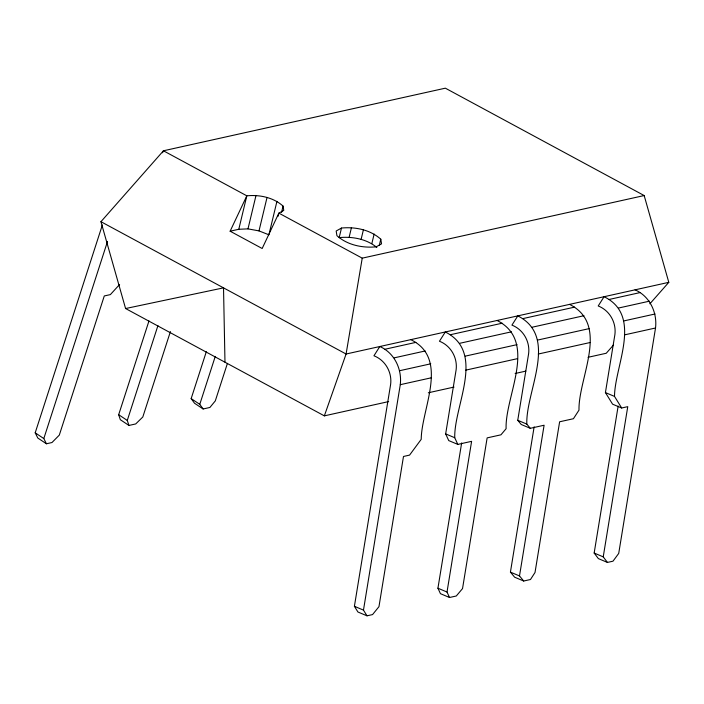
<?xml version="1.0" encoding="UTF-8"?>
<svg xmlns="http://www.w3.org/2000/svg" width="704" height="704" viewBox="0 0 704 704"><rect width="100%" height="100%" fill="white"/><g stroke="black" fill="none" stroke-linecap="round" stroke-linejoin="round"><path stroke-width="1.06" d="M367.004 615.824L357.931 612.005L354.402 606.294L390.614 384.49C392.207 372.346 385.396 360.272 373.947 355.775L379.817 346.526C394.478 352.915 402.134 369.142 400.277 384.683L363.475 610.113L367.004 615.824L372.557 614.583L378.963 606.672L403.489 456.465L409.57 455.11L421.212 439.331C421.45 408.54 449.715 358.635 410.802 339.645M457.802 444.4L448.73 440.581L445.658 433.902L456.104 369.943C457.706 357.799 450.894 345.726 439.446 341.229L445.315 331.98C485.98 352.422 453.939 405.398 454.74 437.721L457.802 444.4L471.61 441.338L447.014 592.029L449.522 597.494L456.298 595.989L462.537 588.579L487.142 437.888L500.949 434.817L506.106 428.701C504.891 395.745 538.437 341.528 497.086 320.478M449.522 597.494L440.449 593.674L437.932 588.21L461.657 442.939M530.297 428.305L521.224 424.486L517.748 420.279L528.598 353.839C530.191 341.695 523.38 329.622 511.931 325.125L517.81 315.876C559.152 336.926 525.615 391.142 526.821 424.098L530.297 428.305L544.104 425.234L519.499 575.934L523.706 581.02L530.473 579.515L535.022 572.484L559.627 421.784L573.434 418.722L578.996 410.124C578.204 377.802 610.245 324.826 569.571 304.383M523.706 581.02L514.633 577.201L510.426 572.114L534.142 426.835M621.676 408.003L612.594 404.184L605.422 392.586L614.882 334.682C616.475 322.538 609.664 310.464 598.215 305.967L604.085 296.718C643.007 315.709 614.733 365.614 614.504 396.405L621.676 408.003L627.757 406.657L603.231 556.864L607.438 562.426L612.99 561.185L618.719 553.423L655.53 327.994C657.386 312.453 649.73 296.226 635.07 289.837M607.438 562.426L598.365 558.606L594.158 553.045L618.147 406.076M644.169 195.545L362.234 258.157L346.086 354.015L324.35 415.862L125.585 308.537L100.945 221.698L163.442 150.788L445.35 88.176L644.169 195.545L668.8 282.339L649.889 303.785M230.129 231.202L238.788 229.275L246.822 195.818C259.512 194.55 273.381 197.393 283.061 206.087L283.765 210.399L278.863 213.127L262.17 248.503L230.129 231.202L246.822 195.818L163.442 150.788L162.545 152.768M238.788 229.275L247.984 228.87L256.018 195.413M276.936 201.344L268.902 234.802L259.002 230.894L267.036 197.437M278.106 216.26L278.863 213.127L362.234 258.157M281.556 212.362L283.061 206.087M341.484 228.052L336.169 231L336.926 235.682C347.424 245.115 362.463 248.186 376.226 246.814L381.542 243.857L380.776 239.184C370.286 229.75 355.247 226.67 341.484 228.052L339.187 237.609C352.22 236.359 366.573 238.894 376.825 247.456M349.158 237.169L351.454 227.612M361.108 239.36L363.405 229.803M371.844 243.593L374.141 234.036M379.245 245.555L380.776 239.184M119.601 284.495L110.361 294.606L104.28 295.953L59.303 435.116L51.982 442.534L46.429 443.775L37.814 438.038L35.2 432.819L102.353 225.016M46.429 443.775L43.815 438.557L107.527 241.402M170.421 331.558L142.806 416.997L135.714 423.94L128.946 425.445L120.331 419.707L118.668 414.709L148.975 320.936M128.946 425.445L127.283 420.438L157.925 325.626M227.418 363.387L215.301 400.893L209.898 407.466L203.13 408.971L194.515 403.234L191.162 398.605L206.316 351.718M203.13 408.971L199.778 404.342L215.266 356.409M613.51 345.013L606.241 353.258L588.016 357.306M668.8 282.339L346.086 354.015L100.945 221.698M384.886 349.263L415.87 342.382M450.384 334.717L502.154 323.215M522.87 318.613L574.64 307.12M609.154 299.455L640.138 292.574M394.214 357.852L425.19 350.97M459.703 343.306L511.474 331.813M532.198 327.21L583.968 315.709M618.473 308.044L649.458 301.162M399.784 370.682L430.769 363.801M465.282 356.136L517.044 344.643M537.768 340.041L589.538 328.539M624.052 320.874L655.028 313.993M400.277 384.683L431.262 377.802M465.775 370.137L517.537 358.635M538.261 354.033L590.031 342.54M624.545 334.875L655.53 327.994M324.35 415.862L388.661 401.579M428.314 392.779L454.045 387.059M515.134 373.49L525.853 371.114M125.585 308.537L223.52 287.857L224.981 362.199M247.984 228.87L259.002 230.894M605.422 392.586L614.504 396.405M517.748 420.279L526.821 424.098M445.658 433.902L454.74 437.721M594.158 553.045L603.231 556.864M510.426 572.114L519.499 575.934M437.932 588.21L447.014 592.029M354.402 606.294L363.475 610.113M191.162 398.605L199.778 404.342M118.668 414.709L127.283 420.438M35.2 432.819L43.815 438.557"/></g></svg>
